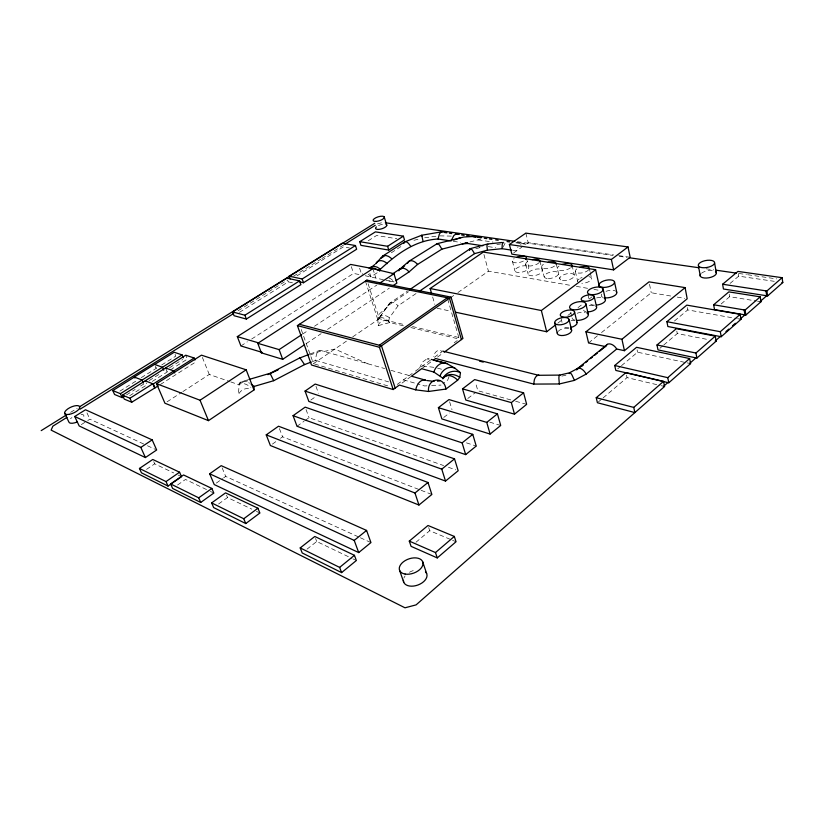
<?xml version="1.0" encoding="UTF-8"?>
<svg xmlns="http://www.w3.org/2000/svg" width="824" height="824" viewBox="0 0 824 824"><rect width="100%" height="100%" fill="white"/><g stroke="black" fill="none" stroke-linecap="round" stroke-linejoin="round"><path stroke-width="0.62" stroke-dasharray="4.12 3.09" d="M312.348 361.654L315.685 360.387C315.963 356.988 316.045 350.385 320.773 350.468L384.664 368.544M247.705 379.833L240.804 381.976L239.218 383.315L238.414 394.521C240.495 389.896 245.995 387.424 250.846 388.835M388.619 321.36L389.412 317.776L398.043 305.828L416.264 293.396M352.713 336.872L377.856 319.712L379.658 313.676L387.259 307.012M419.529 368.122L422.382 362.158L426.523 359.14M403.41 325.789L389.762 322.544L378.164 325.665L377.866 319.784L389.896 303.036L407.417 291.171M448.977 376.898L447.71 380.049L442.941 383.634M378.164 325.665C379.359 320.526 386.085 319.001 389.762 322.544A12.617 6.561 55.3 0 0 378.36 318.929L377.907 319.722M365.434 281.139L377.866 319.784L389.309 303.634M502.599 247.715L504.937 243.822L507.327 244.172M378.968 317.704C381.481 314.222 386.641 315.128 389.412 317.776L387.991 320.752L389.762 322.544M721.144 303.974L729.673 296.702L756.257 300.987M659.931 348.274L662.815 345.822M663.784 344.998L677.276 333.566L709.104 339.776M598.379 401.937L602.2 398.692M603.158 397.879L627.043 377.608L659.983 385.405M730.115 283.384L738.695 276.153L774.261 281.324M415.986 542.233L429.716 530.707L451.449 539.833M674.475 320.989L687.721 309.917L736.347 318.476M617.712 368.843L620.554 366.464M621.492 365.671L637.591 352.209L685.939 362.622M588.563 342.938L597.513 335.759M601.499 332.577L651.238 292.747L672.312 296.279M307.053 549.144L316.725 541.502L351.827 558.342M467.816 398.476L475.839 392.265M443.765 417.428L449.482 412.999M557.796 323.183L562.854 319.3M567.901 315.407L571.949 312.296M578.015 307.62L583.062 303.737M589.129 299.061L592.168 296.733M377.866 319.784L379.339 318.703L405.078 324.79M397.23 384.417L414.421 371.851M415.44 371.109L431.282 359.532M434.403 357.256L442.045 351.663A6.86 4.831 -75.5 0 0 437.142 350.942A6.86 4.831 -75.5 0 0 433.579 356.627M454.199 342.774L457.248 340.559M402.019 383.078L411.444 376.187L390.823 370.295M421.651 368.709L431.56 361.448M437.554 357.06L442.354 353.548M218.597 503.989L227.506 497.531L251.784 509.15M216.321 483.091L222.562 478.641M223.613 477.899L225.694 476.416L359.233 537.238M297.021 426.255L304.025 421.26M305.034 420.539L309.041 417.686L443.621 465.57M272.414 444.084L276.483 441.18M280.541 438.286L282.581 436.833L419.931 489.858M310.844 400.031L315.86 396.509M177.582 484.986L185.503 479.455L209.286 490.888M513.723 252.834L521.942 247.076M520.428 244.306A9.198 6.139 -80.4 0 1 525.949 244.275L528.215 242.689L613.592 254.894M451.645 296.939L453.746 295.466M457.948 292.53L488.426 271.189L570.095 285.3M346.43 341.157L313.429 363.672L301.09 329.075M146.548 469.361L154.706 463.83L173.699 472.935M388.485 305.333L408.488 291.768M306.178 343.649L321.113 333.679M327.519 329.404L389.412 288.081M389.34 278.11A8.683 4.686 56.4 0 1 392.245 279.964L394.037 281.911L386.075 280.397M302.727 334.008L308.094 330.465M314.541 326.211L376.805 285.073M368.163 274.186A8.817 4.656 56.9 0 1 370.913 276.864L379.627 271.168M167.035 401.854L181.816 392.265M182.877 391.575L209.265 374.457L229.566 381.502M391.328 252.783L401.731 246.057M240.917 345.956L247.344 341.806M251.639 339.045L353.527 273.424L361.829 275.072M160.392 384.489L195.772 361.952M126.505 394.912L135.167 389.443M140.585 386.034L143.829 383.984M149.175 380.606L159.866 373.859M169.59 367.731L182.64 359.501M81.329 424.597L86.685 421.208M87.756 420.528L89.898 419.179L146.301 445.218M152.306 381.409L167.293 371.933L165.634 368.009L167.179 371.892L169.301 370.543M170.362 369.873L187.367 359.12L185.761 355.216M129.677 395.716L146.95 384.798L146.095 382.82M368.204 240.773L376.527 235.53L396.869 238.723M141.306 377.619L156.313 368.328L154.655 364.445M119.944 391.112L136.104 380.987L134.271 377.042M161.72 364.939L175.79 356.123L174.183 352.26M296.949 275.865L343.33 246.912L349.376 247.962M239.465 312.327L288.246 281.87L293.983 283.137M70.627 412.33L77.168 408.261M238.023 310.792L287.04 280.253M293.581 276.174L320.804 259.21M321.896 258.53L343.68 244.955M389.896 303.036C392.76 301.059 396.148 303.685 398.043 305.828M310.184 353.959L319.3 350.54M310.04 355.072L321.556 350.746L320.773 350.468M239.218 383.315L247.715 380.832M377.454 223.922L382.82 222.398M475.808 248.724L481.432 247.221L479.609 247.375M469.968 241.947L481.494 238.991M413.947 240.299L419.859 238.857M561.916 376.115L566.819 374.951M324.079 351.457L334.904 349.026L367.895 363.858M241.772 381.574L242.864 381.358A17.943 8.982 51.9 0 1 248.117 382.439L249.579 383.181M424.679 237.806L438.646 235.849M496.903 244.44L500.498 244.069M426.956 385.828L424.607 385.962L417.469 383.902M431.642 385.581L441.036 385.076M439.913 235.87L451.356 236.107M422.63 365.856L435.268 367.535M618.69 255.625L630.164 257.263M517.39 241.7L612.922 255.399M619.288 256.315L626.94 257.418M706.168 268.779L713.718 269.86M738.881 273.475L746.441 274.557M747.698 274.732L776.641 278.893M516.648 242.338L524.218 243.43M515.865 242.812L525.949 244.275M478.064 239.877L492.937 242.05M453.324 241.319L460.534 242.411M488.282 246.613L495.78 247.746M512.889 250.331L516.514 250.877A9.198 6.139 -80.4 0 1 517.997 247.015M757.524 301.193L760.058 301.594M677.276 297.114L684.713 298.36M576.378 286.381L587.687 288.338M593.97 289.42L600.253 290.501M737.593 318.692L740.086 319.135M365.238 275.741L383.706 279.81M385.982 280.315L394.037 281.911M437.132 308.248L450.821 311.184M687.185 362.879L689.667 363.415M412.464 326.541L459.236 337.603M661.198 385.694L663.639 386.271M410.857 327.561L458.031 338.777M437.565 368.153L442.158 369.389M510.798 399.918L477.838 390.72L475.355 382.068M515.68 401.278L526.66 404.347M403.472 379.854L416.285 383.551M315.685 360.387L388.64 381.883M314.655 364.043L389.392 386.363M489.827 422.176L500.714 425.483M466.477 442.859L476.231 446.062M230.751 381.914L239.115 384.808A23.247 9.507 55.6 0 1 250.918 387.311M448.472 467.29L455.744 469.876M421.126 490.321L431.869 494.472M452.592 540.317L456.022 541.759M360.397 537.773L370.944 542.573M147.445 445.743L155.509 449.461M256.408 511.354L259.869 513.012M352.96 558.878L356.349 560.516M178.169 475.077L181.517 476.684M210.419 491.434L213.818 493.061M504.618 242.998L505.081 243.595M86.973 412.896L89.898 419.179M153.738 461.646L154.706 463.83M155.365 366.34L156.189 368.287M226.528 495.203L227.506 497.531M222.109 467.816L225.694 476.416M202.385 357.431L209.265 374.457M315.561 538.484L316.725 541.502M279.418 428.583L282.581 436.833M306.023 409.487L309.041 417.686M315.983 386.363L318.455 393.244M287.586 280.006L288.246 281.87M428.686 527.576L429.716 530.707M351.323 266.667L353.527 273.424M359.635 268.264L361.468 273.928M368.112 283.765L379.339 318.703M369.811 273.434L370.913 276.864M372.87 268.645L375.785 277.832M449.636 401.824L452.005 409.662M432.651 297.031L434.804 304.334M447.669 298.988L459.267 339.076M483.935 254.482L488.426 271.189M512.394 261.146L514.876 270.797M525.661 264.308L528.122 274.062M526.392 257.727L528.823 267.409A7.179 2.966 -14.5 0 1 518.832 272.507A7.179 2.966 -14.5 0 1 517.915 267.44A7.179 2.966 -14.5 0 1 528.823 267.409M525.836 233.13L528.215 242.689M541.718 266.894L544.149 276.782M539.875 260.848L542.285 270.632A7.282 3.039 -14.2 0 1 532.201 275.813A7.282 3.039 -14.2 0 1 531.14 270.653A7.282 3.039 -14.2 0 1 542.285 270.632M561.165 318.816L562.019 322.339M570.713 312.296L572.103 318.157M556.149 263.392L559.774 278.739M572.021 265.204L574.359 275.226M575.358 271.436L577.706 281.561A7.117 3.049 -13 0 1 577.737 280.747M588.058 294.992L588.851 298.473M589.253 268.088L590.015 271.477M590.272 272.61L591.55 278.244M626.498 375.116L627.043 377.608M637.076 349.767L637.591 352.209M649.528 284.28L651.238 292.747M676.803 331.124L677.276 333.566M687.268 307.527L687.721 309.917M729.261 294.292L729.673 296.702M738.304 273.784L738.695 276.153M602.859 297.33A7.921 3.502 -12.3 0 1 601.85 293.972M606.031 291.325A7.921 3.502 -12.3 0 1 615.157 290.821M594.619 305.179A7.952 3.543 -12.6 0 1 589.922 303.119M596.669 297.907A7.952 3.543 -12.6 0 1 603.848 298.01M586.204 311.719A6.664 3.008 -12.7 0 1 583.639 310.154M589.15 305.704A6.664 3.008 -12.7 0 1 593.98 305.405M575.101 320.206A8.312 3.78 -13 0 1 572.155 317.137M577.222 313.223A8.312 3.78 -13 0 1 585.246 312.327M568.848 327.808A7.282 3.348 -13.2 0 1 563.307 326.654M571.063 320.639A7.282 3.348 -13.2 0 1 574.421 320.742M558.085 331.403A7.344 3.409 -13.3 0 1 569.26 328.354M588.923 276.658A7.117 3.049 -13 0 1 590.612 280.397A7.117 3.049 -13 0 1 581.857 283.302M578.242 279.872A7.117 3.049 -13 0 1 579.179 278.996M580.477 278.193A7.117 3.049 -13 0 1 582.053 277.503M362.117 274.289A8.817 4.656 56.9 0 1 362.539 273.661M588.738 269.767A7.148 3.008 -13.1 0 1 578.726 273.104A7.148 3.008 -13.1 0 1 576.841 268.902M570.435 267.882A7.529 3.141 -13.5 0 1 560.062 270.406A7.529 3.141 -13.5 0 1 559.012 266.08M554.521 266.039A7.426 3.08 -13.9 0 1 544.304 268.531A7.426 3.08 -13.9 0 1 543.387 264.267M539.215 262.547A7.313 2.997 -14.3 0 1 528.153 265.905A7.313 2.997 -14.3 0 1 528.74 260.899M523.322 261.105A7.21 2.925 -14.6 0 1 514.135 262.578A7.21 2.925 -14.6 0 1 514.125 258.602M378.494 225.591A5.84 2.081 -17.3 0 1 384.087 224.149M81.102 414.297A8.178 3.244 -24.5 0 1 83.296 417.624M70.504 418.757A8.178 3.244 -24.5 0 1 71.935 417.593M403.863 578.139A12.257 7.581 -19.7 0 1 405.089 576.007M409.456 572.278A12.257 7.581 -19.7 0 1 415.327 570.043M701.471 273.238A8.24 3.564 -10.1 0 1 712.678 270.591M562.483 280.428A7.498 3.183 -13.5 0 0 574.318 276.091A7.498 3.183 -13.5 0 0 564.409 274.474A7.498 3.183 -13.5 0 0 562.483 280.428M548.362 278.563A7.395 3.121 -13.8 0 0 558.528 273.311A7.395 3.121 -13.8 0 0 547.136 273.311A7.395 3.121 -13.8 0 0 548.362 278.563"/><path stroke-width="1.24" d="M533.715 384.087L534.354 379.782A7.715 4.048 -83.8 0 1 538.453 375.291L559.712 375.095L569.94 372.706A8.034 1.72 68.8 0 1 572.072 375.178L574.431 380.379L559.331 383.963L533.715 384.087L435.577 358.502L433.414 360.098L447.164 363.703L455.023 368.266L460.451 372.695L459.792 377.443L457.639 380.204L445.938 389.062L428.562 391.472L415.698 389.855L399.341 385.045L393.182 389.556L311.493 364.991L297.402 325.604L366.948 280.15L451.037 297.124L462.933 338.479L444.188 352.209M253.977 389.968L246.17 369.811L201.468 355.165L156.539 383.685L164.924 403.224L208.472 420.652L253.977 389.968L254.153 386.415L251.093 384.087M428.562 391.472C426.956 378.247 444.064 375.353 445.938 389.062M379.627 271.168L380.461 269.129C396.529 254.245 415.265 240.186 438.069 239.012L439.305 234.284A9.342 4.79 88.4 0 1 441.746 231.822L443.827 232.028M469.474 250.434L470.298 248.632L487.427 244.017L502.156 242.483M460.451 372.695C454.261 369.317 445.805 372.129 442.931 378.535C446.587 372.953 454.086 376.238 457.639 380.204M569.26 373.581L569.611 372.736L577.779 368.38M403.853 243.482L404.708 241.895L421.754 235.242L442.447 231.678M415.698 389.855C416.635 385.251 419.91 378.937 425.544 380.122M436.668 244.47L437.42 243.616L463.83 237.034L473.11 236.509L481.525 237.673M442.982 378.247L433.898 372.057C435.381 366.536 441.17 360.912 447.164 363.703M407.54 263.278L409.003 261.239L437.081 243.708M398.868 270.818L399.712 269.283L408.374 261.764M387.218 263.67A8.745 6.262 47.3 0 0 375.878 263.701L381.296 257.459A8.848 5.923 50.9 0 1 390.72 257.881L391.688 258.788M440.088 375.785C442.138 369.914 448.936 365.259 455.023 368.266M442.89 378.813C446.557 372.963 454.889 373.602 459.792 377.443M299.761 358.007L309.041 354.392M663.526 381.378L633.749 407.406L634.892 412.577L597.421 402.74L596.226 397.704L625.952 372.613L663.526 381.378L664.566 386.487L416.099 604.878L404.996 607.803L51.139 430.128L52.86 426.163L67.012 417.335M668.789 382.779L690.584 363.621L689.626 358.553L636.55 347.316L614.714 365.496L615.816 370.429L668.789 382.779L667.759 377.67L689.626 358.553M696.888 358.079L716.149 341.146L715.263 336.13L676.329 328.683L656.996 344.978L658.005 349.901L696.888 358.079L695.94 353.022L715.263 336.13M721.196 336.717L741.013 319.3L740.189 314.335L686.814 305.127L666.904 321.69L667.862 326.52L721.196 336.717L720.32 331.712L740.189 314.335M745.864 315.026L760.985 301.749L760.212 296.825L728.859 291.881L713.666 304.777L714.521 309.628L745.864 315.026L745.061 310.071L760.212 296.825M767.618 295.909L782.8 282.56L782.089 277.688L737.923 271.415L722.627 284.239L723.441 289.008L767.618 295.909L766.866 291.006L782.089 277.688M396.128 280.531L409.095 271.889L417.593 264.432L441.891 249.147L467.651 242.544M667.862 382.563L663.639 386.271L664.566 386.487M695.961 357.884L689.667 363.415L690.584 363.621M720.269 336.532L715.232 340.971L716.149 341.146M725.934 331.567L728.766 329.075M732.536 325.758L735.369 323.276M400.794 269.139L404.646 265.792M437.256 557.92L456.022 541.759L454.323 536.434L427.996 525.485L409.291 541.1L411.083 546.353L437.256 557.92L435.484 552.564L409.291 541.1M435.484 552.564L454.323 536.434M399.712 269.283L402.009 268.202A8.673 5.418 52.9 0 1 407.18 270.056L409.095 271.889M605.825 346.667A7.457 4.728 48.9 0 1 610.388 343.999A7.457 4.728 48.9 0 1 616.692 349.016L624.438 350.694L687.185 298.782L685.105 287.617L649.044 281.859L585.957 331.784L588.563 342.938L605.341 346.564L599.409 351.385M369.101 268.294L369.945 267.604A9.208 7.22 40.2 0 1 376.97 267.069L380.461 269.129M341.599 572.608L356.349 560.516L354.433 555.314L314.789 536.476L300.214 547.919L302.212 552.966L341.599 572.608L339.622 567.406L300.214 547.919M574.431 380.379L586.163 374.096L616.692 349.016M358.697 552.574L370.944 542.573L366.577 530.429L221.213 465.663L209.677 473.79L214.24 484.574L358.697 552.574L354.217 540.4L209.677 473.79M418.952 505.03L431.869 494.472L427.996 482.483L278.512 426.224L266.234 434.876L270.375 445.526L418.952 505.03L414.977 492.999L266.234 434.876M585.957 331.784L621.935 339.261L685.105 287.617M581.425 366.515L583.382 364.929M339.622 567.406L354.433 555.314M445.516 481.072L458.175 470.741L454.518 458.865L305.168 407.149L293.066 415.677L297.021 426.255L445.516 481.072L441.767 469.155L293.066 415.677M577.181 368.874L607.36 344.35M576.687 369.852L582.62 365.042M585.576 362.632L587.553 361.025M590.52 358.615L592.497 357.008M594.475 355.401L597.431 352.991M414.977 492.999L427.996 482.483M490.105 434.063L500.714 425.483L497.438 413.854L448.967 399.578L438.399 407.664L441.86 418.911L490.105 434.063L486.747 422.403L438.399 407.664M514.506 414.173L526.66 404.347L523.58 392.821L474.645 379.596L462.522 388.866L465.807 400.031L514.506 414.173L511.333 402.606L462.522 388.866M465.673 454.611L476.231 446.062L472.77 434.351L315.159 384.066L305.065 391.081L308.846 401.432L465.673 454.611L462.13 442.869L305.065 391.081M441.767 469.155L454.518 458.865M354.217 540.4L366.577 530.429M370.893 267.676L374.879 264.494M462.13 442.869L472.77 434.351M486.747 422.403L497.438 413.854M511.333 402.606L523.58 392.821M455.806 312.255L546.683 331.753L555.778 324.749M613.623 269.881L630.164 257.263L628.022 246.942L525.836 233.13L509.387 244.512L511.869 254.132L613.623 269.881L611.377 259.478L628.022 246.942M431.57 293.385L430.128 288.524L541.358 310.524L595.608 269.706L599.429 286.834M245.768 523.559L259.869 513.012L257.922 508.223L225.549 492.876L211.644 502.908L213.643 507.584L245.768 523.559L243.76 518.749L211.644 502.908M243.76 518.749L257.922 508.223M200.706 502.465L213.818 493.061L211.861 488.447L183.546 474.964L170.63 483.946L172.618 488.447L200.706 502.465L198.708 497.83L170.63 483.946M198.708 497.83L211.861 488.447M379.349 345.256L447.319 297.773M297.402 325.604L379.421 347.254L451.037 297.124M366.948 280.15L365.434 281.2L449.482 298.206L461.419 339.581M168.014 486.067L181.517 476.684L179.57 472.214L152.77 459.473L139.462 468.444L141.45 472.811L168.014 486.067L166.026 481.587L139.462 468.444M166.026 481.587L179.57 472.214M430.128 288.524L483.297 252.093L595.608 269.706M419.385 291.263L474.552 253.638L487.427 250.166L502.012 248.683L511.683 250.146M409.497 289.76L469.989 248.817M145.395 457.557L156.653 449.997L152.183 439.882L85.5 409.765L74.716 416.501L79.186 425.946L145.395 457.557L140.832 447.411L74.716 416.501M267.862 374.652L278.059 369.904M393.676 285.238L396.88 283.096L393.985 273.733L372.87 268.645L257.778 343.32L261.373 352.847L282.694 359.326L304.035 345.071M140.832 447.411L152.183 439.882M156.539 383.685L200.036 400.237L246.17 369.811M392.193 274.124L400.351 268.748M257.778 343.32L279.109 349.613L301.656 334.719M380.029 282.951L393.985 273.733M261.373 352.847L262.094 352.373L240.917 345.956L237.322 336.625L350.591 264.422L372.87 268.645M382.563 256.171L404.708 241.895A8.94 3.461 63.5 0 1 408.591 243.492L410.805 246.355M380.894 258.303L384.025 256.285M388.753 250.063L404.502 239.928L403.379 236.169L375.394 231.874L359.748 241.679L360.922 245.356L388.753 250.063L387.589 246.294L359.748 241.679M387.589 246.294L403.379 236.169M194.969 359.985L194.155 358.018L185.761 355.216L122.508 395.159L124.28 399.135L131.737 402.225L158.239 385.859M122.508 395.159L129.955 398.229L152.8 383.747L154.521 387.723M145.24 380.853L153.295 383.933L194.155 358.018M134.394 377.083L112.795 390.566L114.567 394.49L122.168 397.642L124.331 396.282M299.946 281.963L303.5 282.735L356.637 249.229L355.453 245.531L342.135 243.265L289.162 276.184L290.151 278.976M246.345 319.053L300.873 284.651L299.565 280.891L286.927 278.151L232.595 311.936L234.047 315.716L246.345 319.053L244.893 315.221L232.595 311.936M289.162 276.184L302.181 278.976L355.453 245.531M244.893 315.221L299.565 280.891M112.795 390.566L120.397 393.687L182.125 354.917L183.33 357.832M154.655 364.445L174.183 352.26L182.125 354.917M41.2 430.622L66.27 415.038M79.351 406.912L374.735 223.294M80.082 409.188L233.666 313.501M344.772 244.285L375.27 225.282M254.153 386.415L273.692 380.698L304.55 364.589L311.235 362.066M503.382 242.359L502.249 244.223L502.012 248.683M453.777 240.072L460.925 237.57M409.003 261.239L410.63 260.714A8.642 5.335 53.8 0 1 415.708 262.599L417.593 264.432M248.889 379.493L270.221 373.241L299.926 357.822L304.55 364.589M437.503 381.172L439.872 380.832M432.744 381.131L434.31 381.151M462.182 243.945L467.641 243.482M427.677 358.914L428.871 358.904M470.298 248.632L472.173 249.796L474.552 253.638M426.708 380.503L431.529 381.079M385.354 222.758L514.856 241.339M629.485 257.778L698.608 267.697M716.231 270.221L736.368 273.115M444.486 232.492L446.927 232.852M449.368 233.202L451.81 233.553M455.476 234.088L457.917 234.438M461.615 234.974L464.139 235.334M466.662 235.705L469.186 236.066M472.976 236.612L475.5 236.982M478.023 237.343L480.536 237.703M484.327 238.26L486.85 238.62M489.374 238.981L491.897 239.351M495.677 239.897L498.201 240.258M507.028 241.535L509.551 241.906M781.883 282.436L782.8 282.56M509.387 244.512L611.377 259.478M438.069 239.012L451.047 240.969L453.828 235.571A8.364 5.892 -80.9 0 1 458.391 234.14L459.267 234.459M465.333 243.132L482.812 245.779M722.627 284.239L766.866 291.006M760.985 301.749L760.058 301.594L766.691 295.764L765.949 290.862M713.666 304.777L745.061 310.071M741.013 319.3L740.086 319.135L744.947 314.871L744.134 309.917M666.904 321.69L720.32 331.712M656.996 344.978L695.94 353.022M538.453 375.281L539.215 375.445L442.776 351.117M614.714 365.496L667.759 377.67M437.42 243.616L437.843 243.719A9.569 2.421 67.7 0 1 439.46 245.15L441.891 249.147M479.537 361.149L483.266 362.097M596.226 397.704L633.749 407.406M299.39 324.306L381.471 345.812L395.18 388.094M431.282 359.429L445.836 363.25M433.898 372.057L421.651 368.709L411.444 376.187L425.534 380.173M237.322 336.625L258.499 342.856M165.511 367.957L173.802 370.924L174.637 372.901M560.021 375.26L559.444 375.219A7.921 1.504 82.5 0 0 558.888 378.329L559.331 383.963M378.546 270.303L374.92 268.562A9.682 7.179 44.6 0 0 370.223 268.717M487.901 244.285C485.985 244.11 487.54 248.797 487.427 250.166M64.663 413.195L68.835 421.94A8.178 3.244 -24.5 0 0 77.178 421.981M120.397 393.687L122.168 397.642M129.955 398.229L131.737 402.225M143.407 382.995L142.119 380.039L134.271 377.042L154.531 364.404L162.483 367.247L163.729 370.182M153.295 383.933L155.005 387.908M273.692 380.698L270.241 373.674M200.036 400.237L208.472 420.652M279.109 349.613L282.694 359.326M422.218 236.313L421.754 235.242L423.093 241.556M399.578 570.373L403.739 582.228M302.181 278.976L303.5 282.735M422.619 561.618L426.636 573.504M379.421 347.254L393.182 389.556M384.18 216.825L386.775 225.323M541.358 310.524L546.683 331.753M554.676 322.668L557.302 333.308M569.096 319.63A7.375 3.368 -13.4 0 1 558.631 324.852A7.375 3.368 -13.4 0 1 557.941 319.032A7.375 3.368 -13.4 0 1 569.096 319.63L571.65 330.311M574.544 311.936L577.058 322.544M585.854 303.778L588.295 314.356M594.197 296.413L596.576 306.94M603.065 288.977L605.393 299.462M621.935 339.261L624.438 350.694M614.467 281.777L616.733 292.242M698.443 265.874L700.287 276.122M714.604 262.969A8.271 3.523 -10.3 0 1 702.007 267.635A8.271 3.523 -10.3 0 1 702.738 261.352A8.271 3.523 -10.3 0 1 714.604 262.969L716.375 273.269M616.187 291.438A7.921 3.502 -12.3 0 1 613.798 296.074A7.921 3.502 -12.3 0 1 604.291 297.742M604.868 298.649A7.952 3.543 -12.6 0 1 603.837 302.429A7.952 3.543 -12.6 0 1 596.597 305.086M596.102 306.26A6.664 3.008 -12.7 0 1 594.825 309.855A6.664 3.008 -12.7 0 1 587.697 311.843M586.719 312.78A8.312 3.78 -13 0 1 586.585 317.528A8.312 3.78 -13 0 1 576.934 320.402M576.604 321.762A7.282 3.348 -13.2 0 1 570.723 327.488M570.476 328.817A7.344 3.409 -13.3 0 1 565.789 335.018A7.344 3.409 -13.3 0 1 557.457 332.371M579.736 267.409A7.148 3.008 -13.1 0 1 589.232 268.902M562.092 264.504A7.529 3.141 -13.5 0 1 570.043 263.732A7.529 3.141 -13.5 0 1 571.434 266.966M548.269 262.156A7.426 3.08 -13.9 0 1 556.087 264.226M532.201 259.642A7.313 2.997 -14.3 0 1 539.782 261.661M517.122 257.098A7.21 2.925 -14.6 0 1 524.651 256.326A7.21 2.925 -14.6 0 1 525.712 259.406M576.779 369.595A7.684 3.976 55.5 0 1 580.92 368.627A7.684 3.976 55.5 0 1 586.152 374.096M386.085 224.427A5.84 2.081 -17.3 0 1 384.664 227.537A5.84 2.081 -17.3 0 1 377.443 229.402A5.84 2.081 -17.3 0 1 376.393 226.93M425.462 571.856A12.257 7.581 -19.7 0 1 418.139 584.937A12.257 7.581 -19.7 0 1 403.399 580.261M715.5 271.57A8.24 3.564 -10.1 0 1 708.867 277.77A8.24 3.564 -10.1 0 1 700.544 274.217M562.957 317.096A7.313 3.306 -13.3 0 0 574.513 312.821A7.313 3.306 -13.3 0 0 564.831 310.957A7.313 3.306 -13.3 0 0 562.957 317.096M572.67 309.649A8.353 3.739 -13.1 0 0 585.823 304.777A8.353 3.739 -13.1 0 0 574.699 302.738A8.353 3.739 -13.1 0 0 572.67 309.649M583.814 301.193A6.695 2.966 -12.9 0 0 594.228 297.196A6.695 2.966 -12.9 0 0 585.071 295.754A6.695 2.966 -12.9 0 0 583.814 301.193M590.53 294.539A7.993 3.502 -12.7 0 0 603.065 289.904A7.993 3.502 -12.7 0 0 592.312 288.081A7.993 3.502 -12.7 0 0 590.53 294.539M602.035 287.288A7.962 3.451 -12.5 0 0 614.488 282.694A7.962 3.451 -12.5 0 0 603.693 280.943A7.962 3.451 -12.5 0 0 602.035 287.288M375.775 221.419A5.861 2.05 -17.3 0 0 384.334 217.34A5.861 2.05 -17.3 0 0 376.012 217.66A5.861 2.05 -17.3 0 0 375.775 221.419M405.13 574.071A12.329 7.509 -19.7 0 0 423.011 563.544A12.329 7.509 -19.7 0 0 405.243 560.557A12.329 7.509 -19.7 0 0 405.13 574.071M69.165 414.359A8.219 3.203 -24.3 0 0 79.794 406.871A8.219 3.203 -24.3 0 0 67.743 408.931A8.219 3.203 -24.3 0 0 69.165 414.359"/></g></svg>
